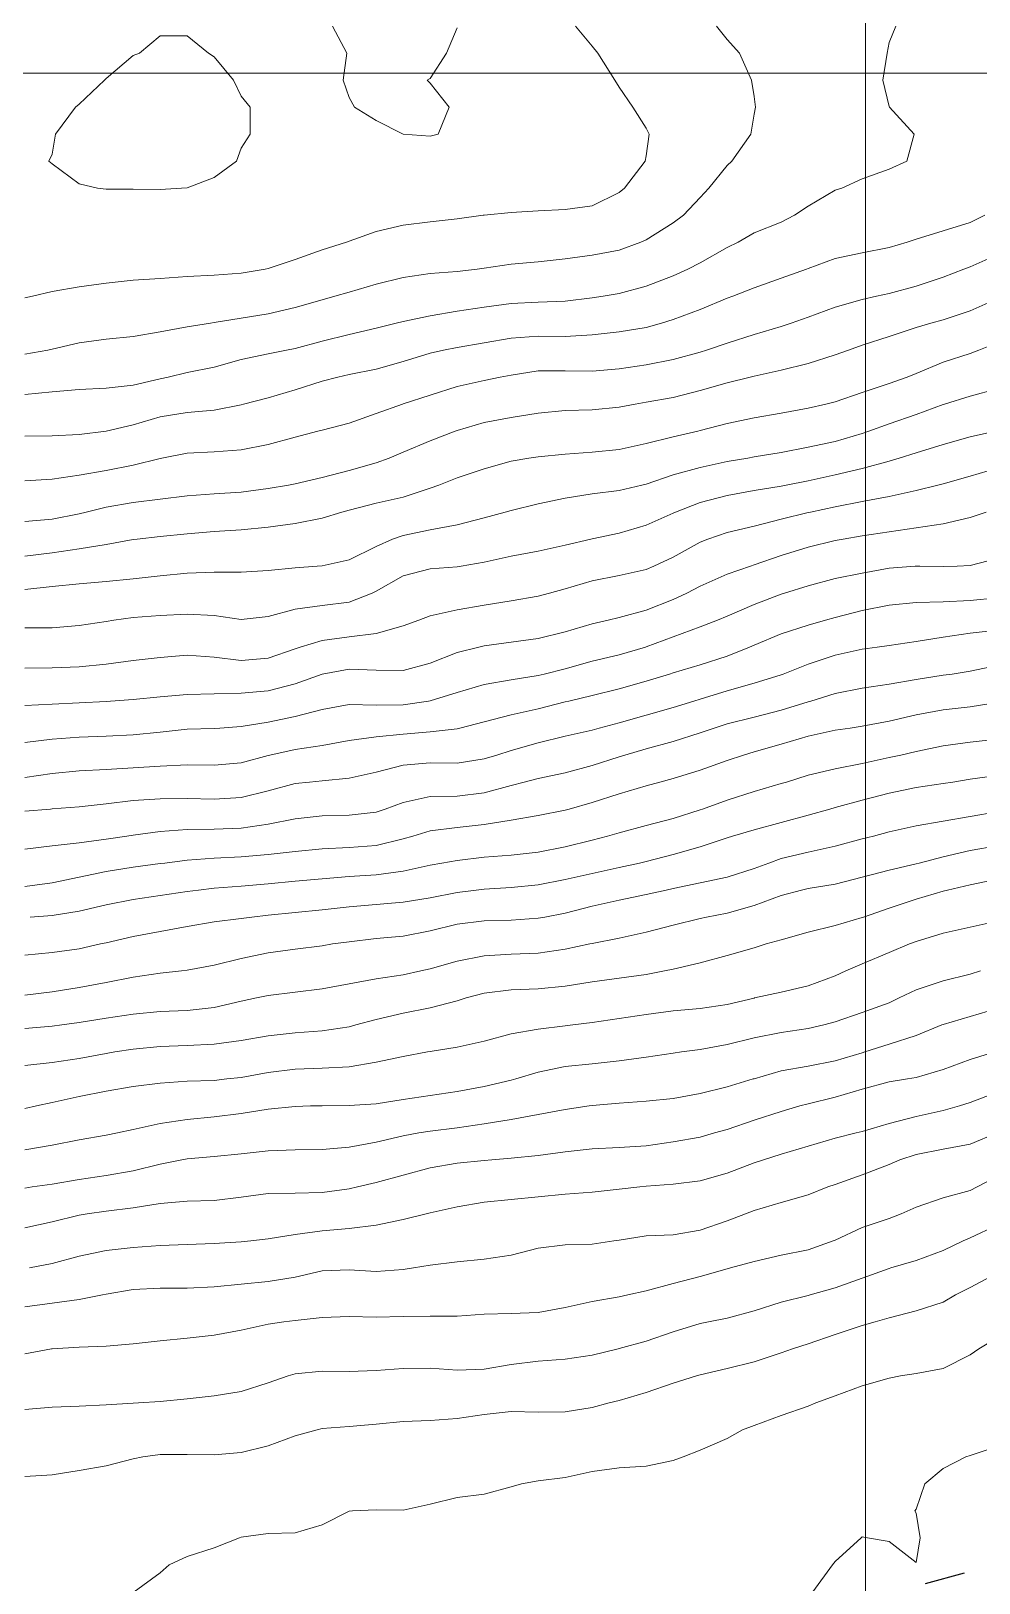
# Model space of a CAD drawing. Header units: centimetres. Extents: x 0 to 642158, y -847 to 649707.
# Drawn here: x 617051.36 to 617068.91, y 620159.41 to 620188.16 of the extents above; entities that cross this region are included whole.
import ezdxf

# ---------------------------------------------------------------- set-up
doc = ezdxf.new("R2010")
doc.units = ezdxf.units.CM
doc.header["$MEASUREMENT"] = 0
doc.linetypes.add('JIS_02_0.7', pattern=[1.35, 0.75, -0.6])
for name, color, linetype, lineweight in [('MEV_grille', 254, 'Continuous', 9), ('WAL_parcellaire agricole', 7, 'JIS_02_0.7', 25), ('WAL_topographie 0.5', 253, 'Continuous', 20)]:
    doc.layers.add(name, color=color, linetype=linetype, lineweight=lineweight)

# ---------------------------------------------------------------- blocks, each defined once
blk = doc.blocks.new('*U114')
at = {"layer": 'MEV_grille', "transparency": 33554687}
blk.add_lwpolyline([(-1338.461, 0), (1338.461, 0)], dxfattribs=at)
blk = doc.blocks.new('*U115')
at = {"layer": 'MEV_grille', "color": 0, "linetype": 'ByBlock', "lineweight": -2, "transparency": 16777216}
blk.add_blockref('*U114', (0, -2200), dxfattribs=at)
blk = doc.blocks.new('*U112')
at = {"layer": 'MEV_grille', "transparency": 33554687}
blk.add_lwpolyline([(0, 1825.476), (0, -1825.476)], dxfattribs=at)
blk = doc.blocks.new('*U113')
at = {"layer": 'MEV_grille', "color": 0, "linetype": 'ByBlock', "lineweight": -2, "transparency": 16777216}
blk.add_blockref('*U112', (1700, 0), dxfattribs=at)

msp = doc.modelspace()

# ---------------------------------------------------------------- linework, layer by layer
at = {"layer": 'WAL_parcellaire agricole'}
msp.add_lwpolyline([(617008.458, 620154.4), (617004.365, 620160.596), (617050.958, 620154.904), (617075.457, 620161.407), (617091.456, 620167.909), (617122.459, 620142.163), (617165.706, 620162.168), (617223.952, 620191.924), (617274.948, 620218.93), (617287.196, 620231.681), (617256.444, 620253.677), (617263.942, 620268.928), (617277.439, 620290.929), (617285.816, 620301.128), (617299.437, 620313.432), (617306.604, 620316.52), (617318.353, 620318.751), (617331.123, 620318.633), (617342.936, 620315.937), (617354.937, 620308.938), (617365.438, 620299.44), (617398.944, 620245.444), (617410.112, 620235.279), (617419.446, 620223.447)], dxfattribs=at)
at = {"layer": 'WAL_topographie 0.5'}
for points in [[(617061.441, 620188.25), (617061.75, 620187.882), (617061.859, 620187.75), (617062.169, 620187.25), (617062.25, 620187.119), (617062.507, 620186.75), (617062.75, 620186.364), (617062.804, 620186.25), (617062.75, 620185.853), (617062.734, 620185.75), (617062.352, 620185.25), (617062.25, 620185.168), (617061.75, 620184.923), (617061.25, 620184.853), (617060.75, 620184.829), (617060.25, 620184.803), (617059.75, 620184.753), (617059.732, 620184.75), (617059.25, 620184.68), (617058.75, 620184.626), (617058.25, 620184.566), (617057.75, 620184.447), (617057.25, 620184.268), (617057.204, 620184.25), (617056.75, 620184.107), (617056.25, 620183.929), (617055.75, 620183.761), (617055.694, 620183.75), (617055.25, 620183.678), (617054.75, 620183.642), (617054.25, 620183.613), (617053.75, 620183.578), (617053.25, 620183.546), (617052.75, 620183.494), (617052.25, 620183.422), (617051.75, 620183.339), (617051.39, 620183.25), (617051.25, 620183.218)], [(617064.053, 620188.25), (617064.25, 620188.003), (617064.478, 620187.75), (617064.704, 620187.25), (617064.75, 620186.95), (617064.773, 620186.75), (617064.75, 620186.621), (617064.69, 620186.25), (617064.336, 620185.75), (617064.25, 620185.67), (617063.911, 620185.25), (617063.75, 620185.078), (617063.444, 620184.75), (617063.25, 620184.606), (617062.75, 620184.294), (617062.655, 620184.25), (617062.25, 620184.104), (617061.75, 620184.008), (617061.25, 620183.942), (617060.75, 620183.886), (617060.25, 620183.843), (617059.75, 620183.768), (617059.621, 620183.75), (617059.25, 620183.708), (617058.75, 620183.668), (617058.25, 620183.594), (617057.75, 620183.471), (617057.25, 620183.327), (617056.989, 620183.25), (617056.75, 620183.183), (617056.25, 620183.039), (617055.75, 620182.926), (617055.25, 620182.842), (617054.75, 620182.76), (617054.682, 620182.75), (617054.25, 620182.682), (617053.75, 620182.591), (617053.25, 620182.503), (617052.75, 620182.453), (617052.25, 620182.386), (617051.75, 620182.267), (617051.673, 620182.25), (617051.25, 620182.177)], [(617067.373, 620188.25), (617067.25, 620187.95), (617067.211, 620187.75), (617067.131, 620187.25), (617067.25, 620186.764), (617067.256, 620186.75), (617067.716, 620186.25), (617067.579, 620185.75), (617067.25, 620185.604), (617066.75, 620185.424), (617066.372, 620185.25), (617066.25, 620185.213), (617065.75, 620184.917), (617065.499, 620184.75), (617065.25, 620184.619), (617064.75, 620184.423), (617064.452, 620184.25), (617064.25, 620184.155), (617063.75, 620183.867), (617063.522, 620183.75), (617063.25, 620183.63), (617062.75, 620183.436), (617062.25, 620183.301), (617061.955, 620183.25), (617061.75, 620183.219), (617061.25, 620183.156), (617060.75, 620183.137), (617060.25, 620183.116), (617059.75, 620183.049), (617059.25, 620182.97), (617058.75, 620182.887), (617058.25, 620182.782), (617058.124, 620182.75), (617057.75, 620182.655), (617057.25, 620182.538), (617056.75, 620182.414), (617056.25, 620182.279), (617056.092, 620182.25), (617055.75, 620182.183), (617055.25, 620182.075), (617054.75, 620181.936), (617054.25, 620181.834), (617053.898, 620181.75), (617053.75, 620181.72), (617053.25, 620181.602), (617052.75, 620181.547), (617052.25, 620181.523), (617051.75, 620181.479), (617051.25, 620181.431)], [(617059.25, 620188.222), (617059.057, 620187.75), (617058.75, 620187.285), (617058.697, 620187.25), (617058.75, 620187.197), (617059.104, 620186.75), (617058.897, 620186.25), (617058.75, 620186.212), (617058.25, 620186.25), (617058.25, 620186.25), (617057.75, 620186.506), (617057.35, 620186.75), (617057.25, 620186.929), (617057.14, 620187.25), (617057.21, 620187.75), (617056.944, 620188.25)], [(617054.15, 620185.25), (617053.75, 620185.228), (617053.25, 620185.231), (617052.75, 620185.232), (617052.592, 620185.25), (617052.25, 620185.333), (617051.75, 620185.7), (617051.693, 620185.75), (617051.75, 620185.883), (617051.813, 620186.25), (617052.186, 620186.75), (617052.25, 620186.808), (617052.725, 620187.25), (617052.75, 620187.283), (617053.25, 620187.71), (617053.371, 620187.75), (617053.75, 620188.074), (617054.25, 620188.071), (617054.647, 620187.75), (617054.75, 620187.687), (617055.11, 620187.25), (617055.25, 620186.953), (617055.417, 620186.75), (617055.421, 620186.25), (617055.25, 620185.989), (617055.165, 620185.75), (617054.75, 620185.447), (617054.25, 620185.258), (617054.15, 620185.25)], [(617069.024, 620184.75), (617068.75, 620184.616), (617068.25, 620184.458), (617067.75, 620184.306), (617067.582, 620184.25), (617067.25, 620184.151), (617066.75, 620184.054), (617066.25, 620183.95), (617065.75, 620183.763), (617065.717, 620183.75), (617065.25, 620183.584), (617064.75, 620183.407), (617064.357, 620183.25), (617064.25, 620183.211), (617063.75, 620183.006), (617063.25, 620182.816), (617063.038, 620182.75), (617062.75, 620182.671), (617062.25, 620182.591), (617061.75, 620182.532), (617061.25, 620182.502), (617060.75, 620182.509), (617060.25, 620182.474), (617059.75, 620182.385), (617059.25, 620182.3), (617058.998, 620182.25), (617058.75, 620182.195), (617058.25, 620182.041), (617057.75, 620181.899), (617057.25, 620181.797), (617057.042, 620181.75), (617056.75, 620181.674), (617056.25, 620181.513), (617055.75, 620181.37), (617055.294, 620181.25), (617055.25, 620181.239), (617054.75, 620181.138), (617054.25, 620181.096), (617053.75, 620181.014), (617053.25, 620180.868), (617052.754, 620180.75), (617052.75, 620180.749), (617052.25, 620180.689), (617051.75, 620180.665), (617051.25, 620180.655)], [(617069.25, 620184.014), (617068.75, 620183.792), (617068.635, 620183.75), (617068.25, 620183.604), (617067.75, 620183.434), (617067.25, 620183.3), (617067.018, 620183.25), (617066.75, 620183.19), (617066.25, 620183.046), (617065.75, 620182.86), (617065.437, 620182.75), (617065.25, 620182.689), (617064.75, 620182.543), (617064.25, 620182.382), (617063.87, 620182.25), (617063.75, 620182.213), (617063.25, 620182.075), (617062.75, 620181.979), (617062.25, 620181.906), (617061.75, 620181.859), (617061.25, 620181.866), (617060.75, 620181.865), (617060.25, 620181.79), (617060.048, 620181.75), (617059.75, 620181.686), (617059.25, 620181.575), (617058.75, 620181.416), (617058.25, 620181.253), (617058.24, 620181.25), (617057.75, 620181.076), (617057.25, 620180.9), (617056.75, 620180.771), (617056.675, 620180.75), (617056.25, 620180.638), (617055.75, 620180.504), (617055.25, 620180.405), (617054.75, 620180.368), (617054.25, 620180.341), (617053.781, 620180.25), (617053.75, 620180.244), (617053.25, 620180.121), (617052.75, 620180.021), (617052.25, 620179.935), (617051.75, 620179.859), (617051.25, 620179.829)], [(617069.25, 620183.2), (617068.75, 620182.98), (617068.25, 620182.811), (617068.023, 620182.75), (617067.75, 620182.671), (617067.25, 620182.505), (617066.75, 620182.34), (617066.495, 620182.25), (617066.25, 620182.165), (617065.75, 620182.001), (617065.25, 620181.882), (617064.75, 620181.768), (617064.679, 620181.75), (617064.25, 620181.645), (617063.75, 620181.503), (617063.25, 620181.375), (617062.75, 620181.285), (617062.55, 620181.25), (617062.25, 620181.192), (617061.75, 620181.144), (617061.25, 620181.134), (617060.75, 620181.082), (617060.25, 620181.003), (617059.75, 620180.91), (617059.25, 620180.762), (617059.216, 620180.75), (617058.75, 620180.573), (617058.25, 620180.362), (617057.991, 620180.25), (617057.75, 620180.162), (617057.25, 620180.022), (617056.75, 620179.89), (617056.25, 620179.774), (617056.126, 620179.75), (617055.75, 620179.686), (617055.25, 620179.62), (617054.75, 620179.589), (617054.25, 620179.55), (617053.75, 620179.489), (617053.25, 620179.427), (617052.75, 620179.339), (617052.383, 620179.25), (617052.25, 620179.218), (617051.75, 620179.122), (617051.25, 620179.074)], [(617069.25, 620182.387), (617068.91, 620182.25), (617068.75, 620182.187), (617068.25, 620182.026), (617067.75, 620181.82), (617067.581, 620181.75), (617067.25, 620181.63), (617066.75, 620181.469), (617066.25, 620181.294), (617066.079, 620181.25), (617065.75, 620181.174), (617065.25, 620181.083), (617064.75, 620180.995), (617064.25, 620180.893), (617063.75, 620180.76), (617063.706, 620180.75), (617063.25, 620180.646), (617062.75, 620180.522), (617062.25, 620180.409), (617061.75, 620180.359), (617061.25, 620180.324), (617060.75, 620180.277), (617060.577, 620180.25), (617060.25, 620180.192), (617059.75, 620180.049), (617059.25, 620179.886), (617058.911, 620179.75), (617058.75, 620179.691), (617058.25, 620179.526), (617057.75, 620179.413), (617057.25, 620179.285), (617057.117, 620179.25), (617056.75, 620179.139), (617056.25, 620179.042), (617055.75, 620178.969), (617055.25, 620178.922), (617054.75, 620178.892), (617054.25, 620178.851), (617053.75, 620178.801), (617053.327, 620178.75), (617053.25, 620178.74), (617052.75, 620178.651), (617052.25, 620178.57), (617051.75, 620178.499), (617051.25, 620178.434)], [(617069.25, 620181.536), (617068.75, 620181.399), (617068.275, 620181.25), (617068.25, 620181.243), (617067.75, 620181.057), (617067.25, 620180.888), (617066.875, 620180.75), (617066.75, 620180.707), (617066.25, 620180.558), (617065.75, 620180.451), (617065.25, 620180.356), (617064.75, 620180.272), (617064.632, 620180.25), (617064.25, 620180.187), (617063.75, 620180.079), (617063.25, 620179.938), (617062.75, 620179.768), (617062.673, 620179.75), (617062.25, 620179.65), (617061.75, 620179.588), (617061.25, 620179.51), (617060.75, 620179.406), (617060.25, 620179.283), (617060.139, 620179.25), (617059.75, 620179.147), (617059.25, 620179.015), (617058.75, 620178.92), (617058.25, 620178.819), (617058.056, 620178.75), (617057.75, 620178.614), (617057.25, 620178.366), (617056.75, 620178.258), (617056.658, 620178.25), (617056.25, 620178.22), (617055.75, 620178.166), (617055.25, 620178.137), (617054.75, 620178.138), (617054.25, 620178.118), (617053.75, 620178.069), (617053.25, 620178.016), (617052.75, 620177.964), (617052.25, 620177.924), (617051.75, 620177.872), (617051.25, 620177.816)], [(617069.218, 620180.75), (617068.75, 620180.642), (617068.25, 620180.504), (617067.75, 620180.35), (617067.438, 620180.25), (617067.25, 620180.193), (617066.75, 620180.058), (617066.25, 620179.941), (617065.75, 620179.83), (617065.342, 620179.75), (617065.25, 620179.732), (617064.75, 620179.65), (617064.25, 620179.561), (617063.75, 620179.429), (617063.295, 620179.25), (617063.25, 620179.229), (617062.75, 620179.008), (617062.25, 620178.86), (617061.75, 620178.755), (617061.728, 620178.75), (617061.25, 620178.641), (617060.75, 620178.526), (617060.25, 620178.434), (617059.75, 620178.325), (617059.326, 620178.25), (617059.25, 620178.237), (617058.75, 620178.202), (617058.25, 620178.067), (617057.75, 620177.785), (617057.676, 620177.75), (617057.25, 620177.584), (617056.75, 620177.518), (617056.25, 620177.451), (617055.75, 620177.314), (617055.25, 620177.262), (617054.75, 620177.335), (617054.25, 620177.359), (617053.75, 620177.335), (617053.25, 620177.3), (617052.897, 620177.25), (617052.75, 620177.227), (617052.25, 620177.147), (617051.75, 620177.109), (617051.25, 620177.108)], [(617069.25, 620180.067), (617068.75, 620179.918), (617068.25, 620179.775), (617068.152, 620179.75), (617067.75, 620179.653), (617067.25, 620179.54), (617066.75, 620179.444), (617066.25, 620179.35), (617065.791, 620179.25), (617065.75, 620179.241), (617065.25, 620179.118), (617064.75, 620178.993), (617064.25, 620178.875), (617063.895, 620178.75), (617063.75, 620178.693), (617063.25, 620178.415), (617062.895, 620178.25), (617062.75, 620178.187), (617062.25, 620178.075), (617061.75, 620177.976), (617061.25, 620177.829), (617060.961, 620177.75), (617060.75, 620177.692), (617060.25, 620177.605), (617059.75, 620177.527), (617059.25, 620177.443), (617058.75, 620177.33), (617058.54, 620177.25), (617058.25, 620177.141), (617057.75, 620177.001), (617057.25, 620176.94), (617056.75, 620176.874), (617056.348, 620176.75), (617056.25, 620176.717), (617055.75, 620176.542), (617055.25, 620176.504), (617054.75, 620176.566), (617054.25, 620176.598), (617053.75, 620176.56), (617053.25, 620176.503), (617052.75, 620176.436), (617052.25, 620176.383), (617051.75, 620176.368), (617051.25, 620176.362)], [(617069.049, 620179.25), (617068.75, 620179.15), (617068.25, 620179.031), (617067.75, 620178.956), (617067.25, 620178.884), (617066.75, 620178.809), (617066.396, 620178.75), (617066.25, 620178.724), (617065.75, 620178.602), (617065.25, 620178.444), (617064.75, 620178.272), (617064.683, 620178.25), (617064.25, 620178.098), (617063.75, 620177.879), (617063.505, 620177.75), (617063.25, 620177.632), (617062.75, 620177.431), (617062.25, 620177.298), (617062.05, 620177.25), (617061.75, 620177.182), (617061.25, 620177.034), (617060.75, 620176.907), (617060.25, 620176.84), (617059.75, 620176.774), (617059.651, 620176.75), (617059.25, 620176.648), (617058.75, 620176.455), (617058.25, 620176.316), (617057.75, 620176.322), (617057.25, 620176.338), (617056.75, 620176.25), (617056.75, 620176.25), (617056.25, 620176.067), (617055.75, 620175.938), (617055.25, 620175.895), (617054.75, 620175.887), (617054.25, 620175.873), (617053.75, 620175.831), (617053.25, 620175.781), (617052.831, 620175.75), (617052.75, 620175.744), (617052.25, 620175.718), (617051.75, 620175.695), (617051.25, 620175.666)], [(617069.25, 620178.389), (617068.75, 620178.262), (617068.511, 620178.25), (617068.25, 620178.24), (617067.821, 620178.25), (617067.75, 620178.252), (617067.73, 620178.25), (617067.25, 620178.21), (617066.75, 620178.122), (617066.25, 620178.018), (617065.75, 620177.887), (617065.312, 620177.75), (617065.25, 620177.731), (617064.75, 620177.541), (617064.25, 620177.324), (617064.072, 620177.25), (617063.75, 620177.123), (617063.25, 620176.937), (617062.75, 620176.752), (617062.742, 620176.75), (617062.25, 620176.609), (617061.75, 620176.487), (617061.25, 620176.347), (617060.864, 620176.25), (617060.75, 620176.223), (617060.25, 620176.145), (617059.75, 620176.057), (617059.25, 620175.909), (617058.75, 620175.755), (617058.723, 620175.75), (617058.25, 620175.678), (617057.75, 620175.677), (617057.25, 620175.686), (617056.75, 620175.596), (617056.25, 620175.464), (617055.75, 620175.359), (617055.25, 620175.278), (617054.859, 620175.25), (617054.75, 620175.241), (617054.25, 620175.227), (617053.75, 620175.175), (617053.25, 620175.122), (617052.75, 620175.1), (617052.25, 620175.082), (617051.75, 620175.043), (617051.25, 620174.98)], [(617069.25, 620177.662), (617068.75, 620177.616), (617068.25, 620177.591), (617067.75, 620177.573), (617067.25, 620177.524), (617066.75, 620177.429), (617066.25, 620177.301), (617066.069, 620177.25), (617065.75, 620177.159), (617065.25, 620176.993), (617064.75, 620176.787), (617064.667, 620176.75), (617064.25, 620176.583), (617063.75, 620176.419), (617063.25, 620176.271), (617063.185, 620176.25), (617062.75, 620176.118), (617062.25, 620175.977), (617061.75, 620175.852), (617061.322, 620175.75), (617061.25, 620175.733), (617060.75, 620175.608), (617060.25, 620175.494), (617059.75, 620175.367), (617059.303, 620175.25), (617059.25, 620175.237), (617058.75, 620175.183), (617058.25, 620175.139), (617057.75, 620175.087), (617057.25, 620175.018), (617056.75, 620174.928), (617056.25, 620174.85), (617055.786, 620174.75), (617055.75, 620174.742), (617055.25, 620174.605), (617054.75, 620174.561), (617054.25, 620174.571), (617053.75, 620174.544), (617053.25, 620174.511), (617052.75, 620174.484), (617052.25, 620174.455), (617051.75, 620174.408), (617051.25, 620174.336)], [(617069.25, 620177.062), (617068.75, 620177.009), (617068.25, 620176.935), (617067.75, 620176.851), (617067.25, 620176.781), (617067.028, 620176.75), (617066.75, 620176.713), (617066.25, 620176.603), (617065.75, 620176.435), (617065.285, 620176.25), (617065.25, 620176.237), (617064.75, 620176.08), (617064.25, 620175.939), (617063.75, 620175.786), (617063.634, 620175.75), (617063.25, 620175.631), (617062.75, 620175.491), (617062.25, 620175.348), (617061.883, 620175.25), (617061.75, 620175.213), (617061.25, 620175.101), (617060.75, 620174.974), (617060.25, 620174.835), (617059.986, 620174.75), (617059.75, 620174.677), (617059.25, 620174.597), (617058.75, 620174.607), (617058.25, 620174.56), (617057.75, 620174.432), (617057.25, 620174.322), (617056.75, 620174.274), (617056.519, 620174.25), (617056.25, 620174.221), (617055.75, 620174.09), (617055.25, 620173.963), (617054.75, 620173.933), (617054.25, 620173.947), (617053.75, 620173.941), (617053.25, 620173.907), (617052.75, 620173.848), (617052.25, 620173.791), (617051.75, 620173.752), (617051.721, 620173.75), (617051.25, 620173.709)], [(617069.25, 620176.409), (617068.75, 620176.303), (617068.417, 620176.25), (617068.25, 620176.227), (617067.75, 620176.15), (617067.25, 620176.062), (617066.75, 620175.986), (617066.25, 620175.89), (617065.801, 620175.75), (617065.75, 620175.736), (617065.25, 620175.579), (617064.75, 620175.454), (617064.25, 620175.326), (617064.011, 620175.25), (617063.75, 620175.16), (617063.25, 620175.003), (617062.75, 620174.868), (617062.358, 620174.75), (617062.25, 620174.715), (617061.75, 620174.555), (617061.25, 620174.423), (617060.75, 620174.316), (617060.495, 620174.25), (617060.25, 620174.189), (617059.75, 620174.051), (617059.25, 620173.99), (617058.75, 620173.982), (617058.25, 620173.87), (617057.92, 620173.75), (617057.75, 620173.694), (617057.25, 620173.635), (617056.75, 620173.624), (617056.25, 620173.569), (617055.75, 620173.468), (617055.25, 620173.396), (617054.75, 620173.376), (617054.25, 620173.368), (617053.75, 620173.334), (617053.25, 620173.269), (617053.134, 620173.25), (617052.75, 620173.193), (617052.25, 620173.124), (617051.75, 620173.07), (617051.25, 620173.009)], [(617069.25, 620175.723), (617068.75, 620175.641), (617068.25, 620175.587), (617067.75, 620175.492), (617067.25, 620175.375), (617066.75, 620175.284), (617066.526, 620175.25), (617066.25, 620175.208), (617065.75, 620175.099), (617065.25, 620174.953), (617064.75, 620174.81), (617064.553, 620174.75), (617064.25, 620174.647), (617063.75, 620174.468), (617063.25, 620174.316), (617063.007, 620174.25), (617062.75, 620174.177), (617062.25, 620174.032), (617061.75, 620173.872), (617061.327, 620173.75), (617061.25, 620173.727), (617060.75, 620173.628), (617060.25, 620173.543), (617059.75, 620173.461), (617059.25, 620173.406), (617058.75, 620173.346), (617058.433, 620173.25), (617058.25, 620173.197), (617057.75, 620173.072), (617057.25, 620173.036), (617056.75, 620173.015), (617056.25, 620172.964), (617055.75, 620172.906), (617055.25, 620172.864), (617054.75, 620172.84), (617054.25, 620172.8), (617053.837, 620172.75), (617053.75, 620172.739), (617053.25, 620172.672), (617052.75, 620172.591), (617052.25, 620172.49), (617051.75, 620172.385), (617051.25, 620172.317)], [(617069.25, 620175.045), (617068.75, 620174.991), (617068.25, 620174.923), (617067.75, 620174.816), (617067.467, 620174.75), (617067.25, 620174.702), (617066.75, 620174.593), (617066.25, 620174.495), (617065.75, 620174.376), (617065.349, 620174.25), (617065.25, 620174.22), (617064.75, 620174.073), (617064.25, 620173.916), (617063.797, 620173.75), (617063.75, 620173.734), (617063.25, 620173.573), (617062.75, 620173.443), (617062.25, 620173.312), (617062.038, 620173.25), (617061.75, 620173.175), (617061.25, 620173.05), (617060.75, 620172.954), (617060.25, 620172.898), (617059.75, 620172.857), (617059.25, 620172.799), (617058.967, 620172.75), (617058.75, 620172.712), (617058.25, 620172.602), (617057.75, 620172.53), (617057.25, 620172.5), (617056.75, 620172.46), (617056.25, 620172.411), (617055.75, 620172.365), (617055.25, 620172.322), (617054.75, 620172.283), (617054.46, 620172.25), (617054.25, 620172.224), (617053.75, 620172.15), (617053.25, 620172.072), (617052.75, 620171.974), (617052.25, 620171.859), (617051.75, 620171.775), (617051.347, 620171.75)], [(617069.25, 620174.372), (617068.75, 620174.304), (617068.429, 620174.25), (617068.25, 620174.22), (617067.75, 620174.149), (617067.25, 620174.047), (617066.75, 620173.914), (617066.25, 620173.778), (617066.154, 620173.75), (617065.75, 620173.637), (617065.25, 620173.5), (617064.75, 620173.367), (617064.35, 620173.25), (617064.25, 620173.219), (617063.75, 620173.051), (617063.25, 620172.906), (617062.75, 620172.781), (617062.626, 620172.75), (617062.25, 620172.666), (617061.75, 620172.556), (617061.25, 620172.444), (617060.75, 620172.346), (617060.25, 620172.295), (617059.75, 620172.268), (617059.603, 620172.25), (617059.25, 620172.207), (617058.75, 620172.106), (617058.25, 620172.022), (617057.75, 620171.983), (617057.25, 620171.941), (617056.75, 620171.882), (617056.25, 620171.834), (617055.75, 620171.782), (617055.451, 620171.75), (617055.25, 620171.724), (617054.75, 620171.661), (617054.25, 620171.577), (617053.75, 620171.484), (617053.25, 620171.386), (617052.75, 620171.271), (617052.649, 620171.25), (617052.25, 620171.163), (617051.75, 620171.092), (617051.25, 620171.046)], [(617069.25, 620173.698), (617068.75, 620173.613), (617068.25, 620173.527), (617067.75, 620173.436), (617067.25, 620173.327), (617066.958, 620173.25), (617066.75, 620173.198), (617066.25, 620173.063), (617065.75, 620172.954), (617065.25, 620172.831), (617065.021, 620172.75), (617064.75, 620172.649), (617064.25, 620172.488), (617063.75, 620172.386), (617063.25, 620172.278), (617063.121, 620172.25), (617062.75, 620172.165), (617062.25, 620172.062), (617061.75, 620171.949), (617061.25, 620171.821), (617060.873, 620171.75), (617060.75, 620171.727), (617060.25, 620171.694), (617059.75, 620171.682), (617059.25, 620171.618), (617058.75, 620171.493), (617058.25, 620171.395), (617057.75, 620171.35), (617057.25, 620171.293), (617056.943, 620171.25), (617056.75, 620171.219), (617056.25, 620171.155), (617055.75, 620171.086), (617055.25, 620170.983), (617054.75, 620170.858), (617054.25, 620170.763), (617054.148, 620170.75), (617053.75, 620170.707), (617053.25, 620170.637), (617052.75, 620170.537), (617052.25, 620170.443), (617051.75, 620170.364), (617051.25, 620170.305)], [(617069.25, 620173.067), (617068.75, 620172.979), (617068.25, 620172.865), (617067.807, 620172.75), (617067.75, 620172.736), (617067.25, 620172.62), (617066.75, 620172.486), (617066.25, 620172.361), (617065.75, 620172.279), (617065.63, 620172.25), (617065.25, 620172.15), (617064.75, 620171.961), (617064.25, 620171.824), (617063.87, 620171.75), (617063.75, 620171.723), (617063.25, 620171.6), (617062.75, 620171.469), (617062.25, 620171.358), (617061.75, 620171.259), (617061.711, 620171.25), (617061.25, 620171.153), (617060.75, 620171.083), (617060.25, 620171.063), (617059.75, 620171.032), (617059.25, 620170.935), (617058.75, 620170.789), (617058.582, 620170.75), (617058.25, 620170.676), (617057.75, 620170.602), (617057.25, 620170.514), (617056.75, 620170.417), (617056.25, 620170.356), (617055.75, 620170.298), (617055.539, 620170.25), (617055.25, 620170.188), (617054.75, 620170.071), (617054.25, 620170.017), (617053.75, 620170), (617053.25, 620169.953), (617052.75, 620169.877), (617052.25, 620169.794), (617051.93, 620169.75), (617051.75, 620169.725), (617051.25, 620169.684)], [(617069.25, 620172.45), (617068.75, 620172.349), (617068.331, 620172.25), (617068.25, 620172.229), (617067.75, 620172.082), (617067.25, 620171.915), (617066.774, 620171.75), (617066.75, 620171.741), (617066.25, 620171.59), (617065.75, 620171.47), (617065.25, 620171.329), (617064.976, 620171.25), (617064.75, 620171.179), (617064.25, 620171.034), (617063.75, 620170.904), (617063.25, 620170.786), (617063.088, 620170.75), (617062.75, 620170.685), (617062.25, 620170.614), (617061.75, 620170.549), (617061.25, 620170.469), (617060.75, 620170.418), (617060.25, 620170.402), (617059.75, 620170.337), (617059.418, 620170.25), (617059.25, 620170.199), (617058.75, 620170.07), (617058.25, 620169.966), (617057.75, 620169.849), (617057.374, 620169.75), (617057.25, 620169.717), (617056.75, 620169.641), (617056.25, 620169.606), (617055.75, 620169.547), (617055.25, 620169.461), (617054.75, 620169.393), (617054.25, 620169.371), (617053.75, 620169.354), (617053.25, 620169.304), (617052.912, 620169.25), (617052.75, 620169.223), (617052.25, 620169.127), (617051.75, 620169.056), (617051.25, 620168.997)], [(617069.25, 620171.671), (617068.75, 620171.564), (617068.25, 620171.452), (617067.75, 620171.299), (617067.624, 620171.25), (617067.25, 620171.094), (617066.75, 620170.883), (617066.449, 620170.75), (617066.25, 620170.663), (617065.75, 620170.474), (617065.25, 620170.358), (617064.76, 620170.25), (617064.75, 620170.248), (617064.25, 620170.131), (617063.75, 620170.057), (617063.25, 620170.01), (617062.75, 620169.946), (617062.25, 620169.872), (617061.75, 620169.796), (617061.392, 620169.75), (617061.25, 620169.732), (617060.75, 620169.674), (617060.25, 620169.586), (617059.75, 620169.452), (617059.25, 620169.34), (617058.75, 620169.259), (617058.704, 620169.25), (617058.25, 620169.166), (617057.75, 620169.062), (617057.25, 620168.977), (617056.75, 620168.948), (617056.25, 620168.93), (617055.75, 620168.87), (617055.25, 620168.779), (617054.985, 620168.75), (617054.75, 620168.724), (617054.25, 620168.707), (617053.75, 620168.675), (617053.25, 620168.613), (617052.75, 620168.521), (617052.25, 620168.422), (617051.75, 620168.314), (617051.466, 620168.25), (617051.25, 620168.2)], [(617068.941, 620170.75), (617068.75, 620170.691), (617068.25, 620170.566), (617067.75, 620170.399), (617067.438, 620170.25), (617067.25, 620170.163), (617066.75, 620169.978), (617066.25, 620169.806), (617066.039, 620169.75), (617065.75, 620169.685), (617065.25, 620169.61), (617064.75, 620169.51), (617064.25, 620169.387), (617063.75, 620169.297), (617063.405, 620169.25), (617063.25, 620169.227), (617062.75, 620169.155), (617062.25, 620169.086), (617061.75, 620169.032), (617061.25, 620168.981), (617060.75, 620168.878), (617060.338, 620168.75), (617060.25, 620168.725), (617059.75, 620168.608), (617059.25, 620168.52), (617058.75, 620168.446), (617058.25, 620168.37), (617057.75, 620168.291), (617057.25, 620168.257), (617056.75, 620168.255), (617056.536, 620168.25), (617056.25, 620168.242), (617055.75, 620168.191), (617055.25, 620168.108), (617054.75, 620168.048), (617054.25, 620168), (617053.75, 620167.923), (617053.25, 620167.811), (617052.963, 620167.75), (617052.75, 620167.707), (617052.25, 620167.625), (617051.75, 620167.521), (617051.25, 620167.438)], [(617069.25, 620170.057), (617068.75, 620169.906), (617068.25, 620169.76), (617068.226, 620169.75), (617067.75, 620169.556), (617067.25, 620169.392), (617066.803, 620169.25), (617066.75, 620169.235), (617066.25, 620169.085), (617065.75, 620168.99), (617065.25, 620168.898), (617064.75, 620168.755), (617064.734, 620168.75), (617064.25, 620168.605), (617063.75, 620168.481), (617063.25, 620168.391), (617062.75, 620168.337), (617062.25, 620168.3), (617061.75, 620168.258), (617061.694, 620168.25), (617061.25, 620168.186), (617060.75, 620168.089), (617060.25, 620168), (617059.75, 620167.918), (617059.25, 620167.843), (617058.75, 620167.785), (617058.544, 620167.75), (617058.25, 620167.696), (617057.75, 620167.577), (617057.25, 620167.488), (617056.75, 620167.446), (617056.25, 620167.44), (617055.75, 620167.421), (617055.25, 620167.365), (617054.75, 620167.311), (617054.25, 620167.27), (617054.152, 620167.25), (617053.75, 620167.172), (617053.25, 620167.045), (617052.75, 620166.961), (617052.25, 620166.89), (617051.75, 620166.803), (617051.385, 620166.75), (617051.25, 620166.73)], [(617069.208, 620169.25), (617068.75, 620169.109), (617068.25, 620168.927), (617067.75, 620168.777), (617067.587, 620168.75), (617067.25, 620168.694), (617066.75, 620168.56), (617066.25, 620168.411), (617065.75, 620168.291), (617065.598, 620168.25), (617065.25, 620168.148), (617064.75, 620167.986), (617064.25, 620167.814), (617064.018, 620167.75), (617063.75, 620167.674), (617063.25, 620167.584), (617062.75, 620167.513), (617062.25, 620167.481), (617061.75, 620167.458), (617061.25, 620167.4), (617060.75, 620167.332), (617060.25, 620167.28), (617059.891, 620167.25), (617059.75, 620167.238), (617059.25, 620167.192), (617058.75, 620167.105), (617058.25, 620166.969), (617057.75, 620166.834), (617057.404, 620166.75), (617057.25, 620166.714), (617056.75, 620166.645), (617056.25, 620166.636), (617055.75, 620166.627), (617055.25, 620166.559), (617054.75, 620166.496), (617054.25, 620166.485), (617053.75, 620166.44), (617053.25, 620166.361), (617052.75, 620166.3), (617052.403, 620166.25), (617052.25, 620166.225), (617051.75, 620166.104), (617051.25, 620165.994)], [(617069.25, 620168.507), (617068.75, 620168.314), (617068.553, 620168.25), (617068.25, 620168.164), (617067.75, 620168.053), (617067.25, 620167.927), (617066.75, 620167.777), (617066.64, 620167.75), (617066.25, 620167.652), (617065.75, 620167.506), (617065.25, 620167.355), (617064.922, 620167.25), (617064.75, 620167.195), (617064.25, 620167.005), (617063.75, 620166.864), (617063.25, 620166.8), (617062.75, 620166.761), (617062.637, 620166.75), (617062.25, 620166.706), (617061.75, 620166.652), (617061.25, 620166.614), (617060.75, 620166.568), (617060.25, 620166.52), (617059.75, 620166.469), (617059.25, 620166.38), (617058.75, 620166.268), (617058.677, 620166.25), (617058.25, 620166.147), (617057.75, 620166.04), (617057.25, 620165.982), (617056.75, 620165.938), (617056.25, 620165.869), (617055.75, 620165.788), (617055.429, 620165.75), (617055.25, 620165.73), (617054.75, 620165.7), (617054.25, 620165.685), (617053.75, 620165.663), (617053.25, 620165.63), (617052.75, 620165.573), (617052.25, 620165.469), (617051.75, 620165.334), (617051.331, 620165.25)], [(617069.25, 620167.75), (617068.75, 620167.542), (617068.25, 620167.448), (617067.75, 620167.353), (617067.445, 620167.25), (617067.25, 620167.166), (617066.75, 620166.975), (617066.25, 620166.797), (617066.116, 620166.75), (617065.75, 620166.604), (617065.25, 620166.462), (617064.75, 620166.312), (617064.588, 620166.25), (617064.25, 620166.121), (617063.75, 620165.946), (617063.25, 620165.862), (617062.75, 620165.841), (617062.25, 620165.764), (617062.152, 620165.75), (617061.75, 620165.69), (617061.25, 620165.679), (617060.75, 620165.616), (617060.25, 620165.487), (617059.75, 620165.411), (617059.25, 620165.365), (617058.75, 620165.3), (617058.445, 620165.25), (617058.25, 620165.221), (617057.75, 620165.186), (617057.25, 620165.217), (617056.75, 620165.197), (617056.25, 620165.081), (617055.75, 620164.997), (617055.25, 620164.948), (617054.75, 620164.899), (617054.25, 620164.876), (617053.75, 620164.874), (617053.25, 620164.847), (617052.75, 620164.764), (617052.682, 620164.75), (617052.25, 620164.663), (617051.75, 620164.598), (617051.25, 620164.53)], [(617069.25, 620166.941), (617068.877, 620166.75), (617068.75, 620166.681), (617068.25, 620166.55), (617067.75, 620166.372), (617067.472, 620166.25), (617067.25, 620166.166), (617066.75, 620166.001), (617066.25, 620165.766), (617066.213, 620165.75), (617065.75, 620165.587), (617065.25, 620165.485), (617064.75, 620165.371), (617064.312, 620165.25), (617064.25, 620165.232), (617063.75, 620165.091), (617063.25, 620164.958), (617062.75, 620164.826), (617062.413, 620164.75), (617062.25, 620164.713), (617061.75, 620164.627), (617061.25, 620164.515), (617060.75, 620164.423), (617060.25, 620164.405), (617059.75, 620164.39), (617059.25, 620164.358), (617058.75, 620164.355), (617058.25, 620164.348), (617057.75, 620164.338), (617057.25, 620164.347), (617056.75, 620164.329), (617056.25, 620164.276), (617056.042, 620164.25), (617055.75, 620164.208), (617055.25, 620164.099), (617054.75, 620164.001), (617054.25, 620163.946), (617053.75, 620163.896), (617053.25, 620163.844), (617052.75, 620163.8), (617052.25, 620163.779), (617051.75, 620163.751), (617051.743, 620163.75), (617051.25, 620163.657)], [(617069.25, 620166.042), (617068.75, 620165.808), (617068.623, 620165.75), (617068.25, 620165.575), (617067.75, 620165.388), (617067.279, 620165.25), (617067.25, 620165.241), (617066.75, 620165.06), (617066.25, 620164.878), (617065.785, 620164.75), (617065.75, 620164.74), (617065.25, 620164.614), (617064.75, 620164.454), (617064.25, 620164.319), (617063.905, 620164.25), (617063.75, 620164.22), (617063.25, 620164.066), (617062.75, 620163.895), (617062.25, 620163.754), (617062.235, 620163.75), (617061.75, 620163.635), (617061.25, 620163.562), (617060.75, 620163.525), (617060.25, 620163.462), (617059.75, 620163.377), (617059.25, 620163.356), (617058.75, 620163.391), (617058.25, 620163.389), (617057.75, 620163.347), (617057.25, 620163.333), (617056.75, 620163.34), (617056.25, 620163.287), (617056.123, 620163.25), (617055.75, 620163.121), (617055.25, 620162.962), (617054.75, 620162.883), (617054.25, 620162.822), (617053.75, 620162.776), (617053.35, 620162.75), (617053.25, 620162.744), (617052.75, 620162.713), (617052.25, 620162.69), (617051.75, 620162.672), (617051.25, 620162.627)], [(617069.25, 620165.153), (617068.75, 620164.889), (617068.477, 620164.75), (617068.25, 620164.618), (617067.75, 620164.452), (617067.25, 620164.325), (617066.994, 620164.25), (617066.75, 620164.18), (617066.25, 620164.015), (617065.75, 620163.846), (617065.459, 620163.75), (617065.25, 620163.675), (617064.75, 620163.513), (617064.25, 620163.385), (617063.75, 620163.27), (617063.682, 620163.25), (617063.25, 620163.115), (617062.75, 620162.94), (617062.25, 620162.794), (617062.066, 620162.75), (617061.75, 620162.667), (617061.25, 620162.581), (617060.75, 620162.58), (617060.25, 620162.588), (617059.75, 620162.536), (617059.25, 620162.463), (617058.75, 620162.422), (617058.25, 620162.402), (617057.75, 620162.357), (617057.25, 620162.315), (617056.75, 620162.273), (617056.658, 620162.25), (617056.25, 620162.138), (617055.75, 620161.956), (617055.25, 620161.832), (617054.75, 620161.785), (617054.25, 620161.792), (617053.75, 620161.795), (617053.434, 620161.75), (617053.25, 620161.714), (617052.75, 620161.584), (617052.25, 620161.494), (617051.75, 620161.414), (617051.25, 620161.388)], [(617069.25, 620163.956), (617068.91, 620163.75), (617068.75, 620163.64), (617068.25, 620163.384), (617067.75, 620163.296), (617067.463, 620163.25), (617067.25, 620163.208), (617066.75, 620163.065), (617066.25, 620162.883), (617065.894, 620162.75), (617065.75, 620162.691), (617065.25, 620162.518), (617064.75, 620162.333), (617064.532, 620162.25), (617064.25, 620162.092), (617063.75, 620161.872), (617063.439, 620161.75), (617063.25, 620161.681), (617062.75, 620161.579), (617062.25, 620161.549), (617061.75, 620161.477), (617061.25, 620161.368), (617060.75, 620161.303), (617060.445, 620161.25), (617060.25, 620161.193), (617059.75, 620161.058), (617059.25, 620160.996), (617058.75, 620160.871), (617058.25, 620160.763), (617057.75, 620160.769), (617057.313, 620160.75), (617057.25, 620160.745), (617056.75, 620160.493), (617056.25, 620160.342), (617055.75, 620160.332), (617055.25, 620160.26), (617055.219, 620160.25), (617054.75, 620160.064), (617054.25, 620159.903), (617053.92, 620159.75), (617053.75, 620159.602), (617053.271, 620159.25)], [(617069.25, 620161.94), (617068.75, 620161.772), (617068.673, 620161.75), (617068.25, 620161.534), (617067.913, 620161.25), (617067.75, 620160.783), (617067.728, 620160.75), (617067.75, 620160.708), (617067.822, 620160.25), (617067.75, 620159.792), (617067.25, 620160.181), (617066.85, 620160.25), (617066.75, 620160.271), (617066.731, 620160.25), (617066.25, 620159.811), (617066.203, 620159.75), (617065.835, 620159.25)]]:
    msp.add_lwpolyline(points, dxfattribs=at)

# ---------------------------------------------------------------- block references
at = {"layer": 'MEV_grille', "transparency": 33554687}
for name, p in [('*U113', (615366.814, 620593.644)), ('*U115', (616669.481, 622387.381))]:
    msp.add_blockref(name, p, dxfattribs=at)

doc.saveas('drawing.dxf')
